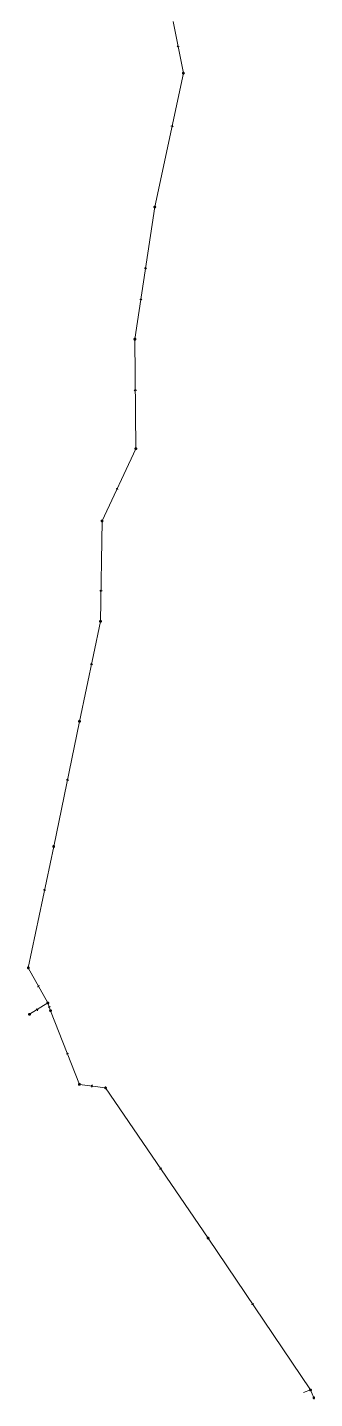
# Model space of a CAD drawing. Header units: metres. Extents: x 25504150 to 25508618, y 6694193 to 6702753.
# Drawn here: x 25507376 to 25507518, y 6696959 to 6697640 of the extents above; entities that cross this region are included whole.
import ezdxf

# ---------------------------------------------------------------- set-up
doc = ezdxf.new("R2010")
doc.units = ezdxf.units.M
for name, pattern in [('Sewer_node', [0]), ('Viemariputket', [0]), ('Viemarivarusteet', [0])]:
    doc.linetypes.add(name, pattern=pattern)
for name, color, linetype, lineweight in [('Sewer_node', 7, 'Sewer_node', 0), ('Viemariputket', 7, 'Viemariputket', 0), ('Viemarivarusteet', 7, 'Viemarivarusteet', 0)]:
    doc.layers.add(name, color=color, linetype=linetype, lineweight=lineweight)

msp = doc.modelspace()

# ---------------------------------------------------------------- linework, layer by layer
at = {"layer": 'Sewer_node', "color": 46, "linetype": 'Continuous', "true_color": 0x7f5f00, "flags": 128}
for points in [[(25507451.09, 6697630.59), (25507450.45, 6697631), (25507450.05, 6697630.37)], [(25507448.01, 6697590.77), (25507447.58, 6697591.39), (25507446.97, 6697590.98)], [(25507434.82, 6697520.19), (25507434.36, 6697520.78), (25507433.77, 6697520.33)], [(25507432.5, 6697504.77), (25507432.04, 6697505.36), (25507431.45, 6697504.91)], [(25507429.78, 6697459.7), (25507429.23, 6697460.21), (25507428.72, 6697459.67)], [(25507420.61, 6697410.61), (25507420.34, 6697411.31), (25507419.64, 6697411.05)], [(25507412.66, 6697360.13), (25507412.13, 6697360.65), (25507411.6, 6697360.13)], [(25507407.92, 6697323.54), (25507407.49, 6697324.16), (25507406.87, 6697323.74)], [(25507395.97, 6697266.12), (25507395.54, 6697266.74), (25507394.93, 6697266.32)], [(25507384.61, 6697211.46), (25507384.18, 6697212.07), (25507383.56, 6697211.66)], [(25507381.62, 6697164.04), (25507380.89, 6697164.23), (25507380.7, 6697163.51)], [(25507386.96, 6697153.66), (25507386.27, 6697153.97), (25507385.96, 6697153.29)], [(25507380.53, 6697151.77), (25507380.69, 6697152.5), (25507379.96, 6697152.66)], [(25507395.97, 6697130.54), (25507395.27, 6697130.82), (25507394.99, 6697130.13)], [(25507407.93, 6697114.86), (25507407.34, 6697114.39), (25507407.8, 6697113.81)], [(25507442.35, 6697073.54), (25507441.61, 6697073.66), (25507441.48, 6697072.92)], [(25507488.11, 6697006.24), (25507487.37, 6697006.36), (25507487.24, 6697005.63)]]:
    msp.add_lwpolyline(points, dxfattribs=at)
for points, elevation in [([(25507453.61, 6697617.34), (25507453.6, 6697617.41), (25507453.59, 6697617.48), (25507453.56, 6697617.55), (25507453.52, 6697617.61), (25507453.48, 6697617.67), (25507453.42, 6697617.71), (25507453.36, 6697617.75), (25507453.29, 6697617.78), (25507453.22, 6697617.79), (25507453.15, 6697617.8), (25507453.08, 6697617.79), (25507453.01, 6697617.78), (25507452.94, 6697617.75), (25507452.88, 6697617.71), (25507452.82, 6697617.67), (25507452.78, 6697617.61), (25507452.74, 6697617.55), (25507452.71, 6697617.48), (25507452.7, 6697617.41), (25507452.69, 6697617.34), (25507452.7, 6697617.27), (25507452.71, 6697617.2), (25507452.74, 6697617.13), (25507452.78, 6697617.07), (25507452.82, 6697617.01), (25507452.88, 6697616.97), (25507452.94, 6697616.93), (25507453.01, 6697616.9), (25507453.08, 6697616.89), (25507453.15, 6697616.88), (25507453.22, 6697616.89), (25507453.29, 6697616.9), (25507453.36, 6697616.93), (25507453.42, 6697616.97), (25507453.48, 6697617.01), (25507453.52, 6697617.07), (25507453.56, 6697617.13), (25507453.59, 6697617.2), (25507453.6, 6697617.27)], 34.52), ([(25507439.36, 6697550.9), (25507439.35, 6697550.97), (25507439.34, 6697551.04), (25507439.31, 6697551.11), (25507439.27, 6697551.17), (25507439.23, 6697551.23), (25507439.17, 6697551.27), (25507439.11, 6697551.31), (25507439.04, 6697551.34), (25507438.97, 6697551.35), (25507438.9, 6697551.36), (25507438.83, 6697551.35), (25507438.76, 6697551.34), (25507438.69, 6697551.31), (25507438.63, 6697551.27), (25507438.57, 6697551.23), (25507438.53, 6697551.17), (25507438.49, 6697551.11), (25507438.46, 6697551.04), (25507438.45, 6697550.97), (25507438.44, 6697550.9), (25507438.45, 6697550.83), (25507438.46, 6697550.76), (25507438.49, 6697550.69), (25507438.53, 6697550.63), (25507438.57, 6697550.57), (25507438.63, 6697550.53), (25507438.69, 6697550.49), (25507438.76, 6697550.46), (25507438.83, 6697550.45), (25507438.9, 6697550.44), (25507438.97, 6697550.45), (25507439.04, 6697550.46), (25507439.11, 6697550.49), (25507439.17, 6697550.53), (25507439.23, 6697550.57), (25507439.27, 6697550.63), (25507439.31, 6697550.69), (25507439.34, 6697550.76), (25507439.35, 6697550.83)], 34.66), ([(25507429.47, 6697485.25), (25507429.46, 6697485.32), (25507429.45, 6697485.4), (25507429.42, 6697485.46), (25507429.38, 6697485.53), (25507429.33, 6697485.58), (25507429.28, 6697485.63), (25507429.21, 6697485.67), (25507429.15, 6697485.7), (25507429.07, 6697485.71), (25507429, 6697485.72), (25507428.93, 6697485.71), (25507428.85, 6697485.7), (25507428.79, 6697485.67), (25507428.72, 6697485.63), (25507428.67, 6697485.58), (25507428.62, 6697485.53), (25507428.58, 6697485.46), (25507428.55, 6697485.4), (25507428.54, 6697485.32), (25507428.53, 6697485.25), (25507428.54, 6697485.18), (25507428.55, 6697485.1), (25507428.58, 6697485.04), (25507428.62, 6697484.97), (25507428.67, 6697484.92), (25507428.72, 6697484.87), (25507428.79, 6697484.83), (25507428.85, 6697484.8), (25507428.93, 6697484.79), (25507429, 6697484.78), (25507429.07, 6697484.79), (25507429.15, 6697484.8), (25507429.21, 6697484.83), (25507429.28, 6697484.87), (25507429.33, 6697484.92), (25507429.38, 6697484.97), (25507429.42, 6697485.04), (25507429.45, 6697485.1), (25507429.46, 6697485.18)], 34.67), ([(25507429.95, 6697430.84), (25507429.94, 6697430.91), (25507429.93, 6697430.98), (25507429.9, 6697431.05), (25507429.86, 6697431.11), (25507429.82, 6697431.17), (25507429.76, 6697431.21), (25507429.7, 6697431.25), (25507429.63, 6697431.28), (25507429.56, 6697431.29), (25507429.49, 6697431.3), (25507429.42, 6697431.29), (25507429.35, 6697431.28), (25507429.28, 6697431.25), (25507429.22, 6697431.21), (25507429.16, 6697431.17), (25507429.12, 6697431.11), (25507429.08, 6697431.05), (25507429.05, 6697430.98), (25507429.04, 6697430.91), (25507429.03, 6697430.84), (25507429.04, 6697430.77), (25507429.05, 6697430.7), (25507429.08, 6697430.63), (25507429.12, 6697430.57), (25507429.16, 6697430.51), (25507429.22, 6697430.47), (25507429.28, 6697430.43), (25507429.35, 6697430.4), (25507429.42, 6697430.39), (25507429.49, 6697430.38), (25507429.56, 6697430.39), (25507429.63, 6697430.4), (25507429.7, 6697430.43), (25507429.76, 6697430.47), (25507429.82, 6697430.51), (25507429.86, 6697430.57), (25507429.9, 6697430.63), (25507429.93, 6697430.7), (25507429.94, 6697430.77)], 34.51), ([(25507413.13, 6697394.96), (25507413.12, 6697395.03), (25507413.11, 6697395.1), (25507413.08, 6697395.17), (25507413.04, 6697395.23), (25507413, 6697395.29), (25507412.94, 6697395.33), (25507412.88, 6697395.37), (25507412.81, 6697395.4), (25507412.74, 6697395.41), (25507412.67, 6697395.42), (25507412.6, 6697395.41), (25507412.53, 6697395.4), (25507412.46, 6697395.37), (25507412.4, 6697395.33), (25507412.34, 6697395.29), (25507412.3, 6697395.23), (25507412.26, 6697395.17), (25507412.23, 6697395.1), (25507412.22, 6697395.03), (25507412.21, 6697394.96), (25507412.22, 6697394.89), (25507412.23, 6697394.82), (25507412.26, 6697394.75), (25507412.3, 6697394.69), (25507412.34, 6697394.63), (25507412.4, 6697394.59), (25507412.46, 6697394.55), (25507412.53, 6697394.52), (25507412.6, 6697394.51), (25507412.67, 6697394.5), (25507412.74, 6697394.51), (25507412.81, 6697394.52), (25507412.88, 6697394.55), (25507412.94, 6697394.59), (25507413, 6697394.63), (25507413.04, 6697394.69), (25507413.08, 6697394.75), (25507413.11, 6697394.82), (25507413.12, 6697394.89)], 36.09), ([(25507412.34, 6697345.11), (25507412.33, 6697345.18), (25507412.32, 6697345.25), (25507412.29, 6697345.32), (25507412.25, 6697345.38), (25507412.21, 6697345.44), (25507412.15, 6697345.48), (25507412.09, 6697345.52), (25507412.02, 6697345.55), (25507411.95, 6697345.56), (25507411.88, 6697345.57), (25507411.81, 6697345.56), (25507411.74, 6697345.55), (25507411.67, 6697345.52), (25507411.61, 6697345.48), (25507411.55, 6697345.44), (25507411.51, 6697345.38), (25507411.47, 6697345.32), (25507411.44, 6697345.25), (25507411.43, 6697345.18), (25507411.42, 6697345.11), (25507411.43, 6697345.04), (25507411.44, 6697344.97), (25507411.47, 6697344.9), (25507411.51, 6697344.84), (25507411.55, 6697344.78), (25507411.61, 6697344.74), (25507411.67, 6697344.7), (25507411.74, 6697344.67), (25507411.81, 6697344.66), (25507411.88, 6697344.65), (25507411.95, 6697344.66), (25507412.02, 6697344.67), (25507412.09, 6697344.7), (25507412.15, 6697344.74), (25507412.21, 6697344.78), (25507412.25, 6697344.84), (25507412.29, 6697344.9), (25507412.32, 6697344.97), (25507412.33, 6697345.04)], 35.68), ([(25507401.93, 6697295.44), (25507401.92, 6697295.51), (25507401.91, 6697295.58), (25507401.88, 6697295.65), (25507401.84, 6697295.71), (25507401.8, 6697295.77), (25507401.74, 6697295.81), (25507401.68, 6697295.85), (25507401.61, 6697295.88), (25507401.54, 6697295.89), (25507401.47, 6697295.9), (25507401.4, 6697295.89), (25507401.33, 6697295.88), (25507401.26, 6697295.85), (25507401.2, 6697295.81), (25507401.14, 6697295.77), (25507401.1, 6697295.71), (25507401.06, 6697295.65), (25507401.03, 6697295.58), (25507401.02, 6697295.51), (25507401.01, 6697295.44), (25507401.02, 6697295.37), (25507401.03, 6697295.3), (25507401.06, 6697295.23), (25507401.1, 6697295.17), (25507401.14, 6697295.11), (25507401.2, 6697295.07), (25507401.26, 6697295.03), (25507401.33, 6697295), (25507401.4, 6697294.99), (25507401.47, 6697294.98), (25507401.54, 6697294.99), (25507401.61, 6697295), (25507401.68, 6697295.03), (25507401.74, 6697295.07), (25507401.8, 6697295.11), (25507401.84, 6697295.17), (25507401.88, 6697295.23), (25507401.91, 6697295.3), (25507401.92, 6697295.37)], 35.08), ([(25507389.1, 6697233.3), (25507389.09, 6697233.37), (25507389.08, 6697233.45), (25507389.05, 6697233.51), (25507389.01, 6697233.58), (25507388.96, 6697233.63), (25507388.91, 6697233.68), (25507388.84, 6697233.72), (25507388.78, 6697233.75), (25507388.7, 6697233.76), (25507388.63, 6697233.77), (25507388.56, 6697233.76), (25507388.48, 6697233.75), (25507388.42, 6697233.72), (25507388.35, 6697233.68), (25507388.3, 6697233.63), (25507388.25, 6697233.58), (25507388.21, 6697233.51), (25507388.18, 6697233.45), (25507388.17, 6697233.37), (25507388.16, 6697233.3), (25507388.17, 6697233.23), (25507388.18, 6697233.15), (25507388.21, 6697233.09), (25507388.25, 6697233.02), (25507388.3, 6697232.97), (25507388.35, 6697232.92), (25507388.42, 6697232.88), (25507388.48, 6697232.85), (25507388.56, 6697232.84), (25507388.63, 6697232.83), (25507388.7, 6697232.84), (25507388.78, 6697232.85), (25507388.84, 6697232.88), (25507388.91, 6697232.92), (25507388.96, 6697232.97), (25507389.01, 6697233.02), (25507389.05, 6697233.09), (25507389.08, 6697233.15), (25507389.09, 6697233.23)], 35.29), ([(25507376.45, 6697173.04), (25507376.44, 6697173.11), (25507376.43, 6697173.18), (25507376.4, 6697173.25), (25507376.36, 6697173.31), (25507376.32, 6697173.37), (25507376.26, 6697173.41), (25507376.2, 6697173.45), (25507376.13, 6697173.48), (25507376.06, 6697173.49), (25507375.99, 6697173.5), (25507375.92, 6697173.49), (25507375.85, 6697173.48), (25507375.78, 6697173.45), (25507375.72, 6697173.41), (25507375.66, 6697173.37), (25507375.62, 6697173.31), (25507375.58, 6697173.25), (25507375.55, 6697173.18), (25507375.54, 6697173.11), (25507375.53, 6697173.04), (25507375.54, 6697172.97), (25507375.55, 6697172.9), (25507375.58, 6697172.83), (25507375.62, 6697172.77), (25507375.66, 6697172.71), (25507375.72, 6697172.67), (25507375.78, 6697172.63), (25507375.85, 6697172.6), (25507375.92, 6697172.59), (25507375.99, 6697172.58), (25507376.06, 6697172.59), (25507376.13, 6697172.6), (25507376.2, 6697172.63), (25507376.26, 6697172.67), (25507376.32, 6697172.71), (25507376.36, 6697172.77), (25507376.4, 6697172.83), (25507376.43, 6697172.9), (25507376.44, 6697172.97)], 35.69), ([(25507386.16, 6697155.59), (25507386.15, 6697155.66), (25507386.14, 6697155.74), (25507386.11, 6697155.8), (25507386.07, 6697155.87), (25507386.02, 6697155.92), (25507385.97, 6697155.97), (25507385.9, 6697156.01), (25507385.84, 6697156.04), (25507385.76, 6697156.05), (25507385.69, 6697156.06), (25507385.62, 6697156.05), (25507385.54, 6697156.04), (25507385.48, 6697156.01), (25507385.41, 6697155.97), (25507385.36, 6697155.92), (25507385.31, 6697155.87), (25507385.27, 6697155.8), (25507385.24, 6697155.74), (25507385.23, 6697155.66), (25507385.22, 6697155.59), (25507385.23, 6697155.52), (25507385.24, 6697155.44), (25507385.27, 6697155.38), (25507385.31, 6697155.31), (25507385.36, 6697155.26), (25507385.41, 6697155.21), (25507385.48, 6697155.17), (25507385.54, 6697155.14), (25507385.62, 6697155.13), (25507385.69, 6697155.12), (25507385.76, 6697155.13), (25507385.84, 6697155.14), (25507385.9, 6697155.17), (25507385.97, 6697155.21), (25507386.02, 6697155.26), (25507386.07, 6697155.31), (25507386.11, 6697155.38), (25507386.14, 6697155.44), (25507386.15, 6697155.52)], 36.53), ([(25507377.03, 6697149.96), (25507377.02, 6697150.03), (25507377.01, 6697150.1), (25507376.98, 6697150.17), (25507376.94, 6697150.23), (25507376.9, 6697150.29), (25507376.84, 6697150.33), (25507376.78, 6697150.37), (25507376.71, 6697150.4), (25507376.64, 6697150.41), (25507376.57, 6697150.42), (25507376.5, 6697150.41), (25507376.43, 6697150.4), (25507376.36, 6697150.37), (25507376.3, 6697150.33), (25507376.24, 6697150.29), (25507376.2, 6697150.23), (25507376.16, 6697150.17), (25507376.13, 6697150.1), (25507376.12, 6697150.03), (25507376.11, 6697149.96), (25507376.12, 6697149.89), (25507376.13, 6697149.82), (25507376.16, 6697149.75), (25507376.2, 6697149.69), (25507376.24, 6697149.63), (25507376.3, 6697149.59), (25507376.36, 6697149.55), (25507376.43, 6697149.52), (25507376.5, 6697149.51), (25507376.57, 6697149.5), (25507376.64, 6697149.51), (25507376.71, 6697149.52), (25507376.78, 6697149.55), (25507376.84, 6697149.59), (25507376.9, 6697149.63), (25507376.94, 6697149.69), (25507376.98, 6697149.75), (25507377.01, 6697149.82), (25507377.02, 6697149.89)], 36.51), ([(25507387.52, 6697151.75), (25507387.51, 6697151.82), (25507387.5, 6697151.89), (25507387.47, 6697151.96), (25507387.43, 6697152.02), (25507387.39, 6697152.08), (25507387.33, 6697152.12), (25507387.27, 6697152.16), (25507387.2, 6697152.19), (25507387.13, 6697152.2), (25507387.06, 6697152.21), (25507386.99, 6697152.2), (25507386.92, 6697152.19), (25507386.85, 6697152.16), (25507386.79, 6697152.12), (25507386.73, 6697152.08), (25507386.69, 6697152.02), (25507386.65, 6697151.96), (25507386.62, 6697151.89), (25507386.61, 6697151.82), (25507386.6, 6697151.75), (25507386.61, 6697151.68), (25507386.62, 6697151.61), (25507386.65, 6697151.54), (25507386.69, 6697151.48), (25507386.73, 6697151.42), (25507386.79, 6697151.38), (25507386.85, 6697151.34), (25507386.92, 6697151.31), (25507386.99, 6697151.3), (25507387.06, 6697151.29), (25507387.13, 6697151.3), (25507387.2, 6697151.31), (25507387.27, 6697151.34), (25507387.33, 6697151.38), (25507387.39, 6697151.42), (25507387.43, 6697151.48), (25507387.47, 6697151.54), (25507387.5, 6697151.61), (25507387.51, 6697151.68)], 36.26), ([(25507401.87, 6697115.18), (25507401.86, 6697115.25), (25507401.85, 6697115.32), (25507401.82, 6697115.39), (25507401.78, 6697115.45), (25507401.74, 6697115.51), (25507401.68, 6697115.55), (25507401.62, 6697115.59), (25507401.55, 6697115.62), (25507401.48, 6697115.63), (25507401.41, 6697115.64), (25507401.34, 6697115.63), (25507401.27, 6697115.62), (25507401.2, 6697115.59), (25507401.14, 6697115.55), (25507401.08, 6697115.51), (25507401.04, 6697115.45), (25507401, 6697115.39), (25507400.97, 6697115.32), (25507400.96, 6697115.25), (25507400.95, 6697115.18), (25507400.96, 6697115.11), (25507400.97, 6697115.04), (25507401, 6697114.97), (25507401.04, 6697114.91), (25507401.08, 6697114.85), (25507401.14, 6697114.81), (25507401.2, 6697114.77), (25507401.27, 6697114.74), (25507401.34, 6697114.73), (25507401.41, 6697114.72), (25507401.48, 6697114.73), (25507401.55, 6697114.74), (25507401.62, 6697114.77), (25507401.68, 6697114.81), (25507401.74, 6697114.85), (25507401.78, 6697114.91), (25507401.82, 6697114.97), (25507401.85, 6697115.04), (25507401.86, 6697115.11)], 36.34), ([(25507414.85, 6697113.45), (25507414.84, 6697113.52), (25507414.83, 6697113.59), (25507414.8, 6697113.66), (25507414.76, 6697113.72), (25507414.72, 6697113.78), (25507414.66, 6697113.82), (25507414.6, 6697113.86), (25507414.53, 6697113.89), (25507414.46, 6697113.9), (25507414.39, 6697113.91), (25507414.32, 6697113.9), (25507414.25, 6697113.89), (25507414.18, 6697113.86), (25507414.12, 6697113.82), (25507414.06, 6697113.78), (25507414.02, 6697113.72), (25507413.98, 6697113.66), (25507413.95, 6697113.59), (25507413.94, 6697113.52), (25507413.93, 6697113.45), (25507413.94, 6697113.38), (25507413.95, 6697113.31), (25507413.98, 6697113.24), (25507414.02, 6697113.18), (25507414.06, 6697113.12), (25507414.12, 6697113.08), (25507414.18, 6697113.04), (25507414.25, 6697113.01), (25507414.32, 6697113), (25507414.39, 6697112.99), (25507414.46, 6697113), (25507414.53, 6697113.01), (25507414.6, 6697113.04), (25507414.66, 6697113.08), (25507414.72, 6697113.12), (25507414.76, 6697113.18), (25507414.8, 6697113.24), (25507414.83, 6697113.31), (25507414.84, 6697113.38)], 37.17), ([(25507465.9, 6697038.82), (25507465.89, 6697038.89), (25507465.88, 6697038.96), (25507465.85, 6697039.03), (25507465.81, 6697039.09), (25507465.77, 6697039.15), (25507465.71, 6697039.19), (25507465.65, 6697039.23), (25507465.58, 6697039.26), (25507465.51, 6697039.27), (25507465.44, 6697039.28), (25507465.37, 6697039.27), (25507465.3, 6697039.26), (25507465.23, 6697039.23), (25507465.17, 6697039.19), (25507465.11, 6697039.15), (25507465.07, 6697039.09), (25507465.03, 6697039.03), (25507465, 6697038.96), (25507464.99, 6697038.89), (25507464.98, 6697038.82), (25507464.99, 6697038.75), (25507465, 6697038.68), (25507465.03, 6697038.61), (25507465.07, 6697038.55), (25507465.11, 6697038.49), (25507465.17, 6697038.45), (25507465.23, 6697038.41), (25507465.3, 6697038.38), (25507465.37, 6697038.37), (25507465.44, 6697038.36), (25507465.51, 6697038.37), (25507465.58, 6697038.38), (25507465.65, 6697038.41), (25507465.71, 6697038.45), (25507465.77, 6697038.49), (25507465.81, 6697038.55), (25507465.85, 6697038.61), (25507465.88, 6697038.68), (25507465.89, 6697038.75)], 37.91), ([(25507516.84, 6696963.43), (25507516.83, 6696963.5), (25507516.82, 6696963.57), (25507516.79, 6696963.64), (25507516.75, 6696963.7), (25507516.71, 6696963.76), (25507516.65, 6696963.8), (25507516.59, 6696963.84), (25507516.52, 6696963.87), (25507516.45, 6696963.88), (25507516.38, 6696963.89), (25507516.31, 6696963.88), (25507516.24, 6696963.87), (25507516.17, 6696963.84), (25507516.11, 6696963.8), (25507516.05, 6696963.76), (25507516.01, 6696963.7), (25507515.97, 6696963.64), (25507515.94, 6696963.57), (25507515.93, 6696963.5), (25507515.92, 6696963.43), (25507515.93, 6696963.36), (25507515.94, 6696963.29), (25507515.97, 6696963.22), (25507516.01, 6696963.16), (25507516.05, 6696963.1), (25507516.11, 6696963.06), (25507516.17, 6696963.02), (25507516.24, 6696962.99), (25507516.31, 6696962.98), (25507516.38, 6696962.97), (25507516.45, 6696962.98), (25507516.52, 6696962.99), (25507516.59, 6696963.02), (25507516.65, 6696963.06), (25507516.71, 6696963.1), (25507516.75, 6696963.16), (25507516.79, 6696963.22), (25507516.82, 6696963.29), (25507516.83, 6696963.36)], 37.81)]:
    msp.add_lwpolyline(points, close=True, dxfattribs=dict(at, elevation=elevation))
at = {"layer": 'Viemariputket', "color": 1, "linetype": 'Continuous', "lineweight": 15}
for p, q in [((25507453.15, 6697617.34, 32.5), (25507448.09, 6697642.93, 32.47)), ((25507438.9, 6697550.9, 32.73), (25507453.15, 6697617.34, 32.49)), ((25507429, 6697485.25, 33.04), (25507438.9, 6697550.9, 32.73)), ((25507429.49, 6697430.84, 33.23), (25507429, 6697485.25, 33.05)), ((25507412.67, 6697394.96, 33.34), (25507429.49, 6697430.84, 33.23)), ((25507411.88, 6697345.11, 33.53), (25507412.67, 6697394.96, 33.33)), ((25507401.47, 6697295.44, 33.73), (25507411.88, 6697345.11, 33.53)), ((25507388.63, 6697233.3, 34.01), (25507401.47, 6697295.44, 33.73)), ((25507375.99, 6697173.04, 34.22), (25507388.63, 6697233.3, 34.01)), ((25507385.69, 6697155.59, 34.34), (25507375.99, 6697173.04, 34.22)), ((25507376.57, 6697149.96, 34.49), (25507385.69, 6697155.59, 34.34)), ((25507387.06, 6697151.75, 34.7), (25507385.69, 6697155.59, 34.34)), ((25507401.41, 6697115.18, 35.06), (25507387.06, 6697151.75, 34.66)), ((25507414.39, 6697113.45, 35.07), (25507401.41, 6697115.18, 35.06)), ((25507465.44, 6697038.82, 35.53), (25507414.39, 6697113.45, 35.08)), ((25507516.38, 6696963.43, 35.92), (25507465.44, 6697038.82, 35.53)), ((25507516.38, 6696963.43, 36.01), (25507512.81, 6696962.07, 0.32)), ((25507516.38, 6696963.43, 35.92), (25507518.05, 6696959.5, 0.32))]:
    msp.add_line(p, q, dxfattribs=at)
at = {"layer": 'Viemarivarusteet', "color": 2, "linetype": 'Continuous', "lineweight": 25, "elevation": 36.72, "flags": 128}
msp.add_lwpolyline([(25507518.42, 6696959.5), (25507518.42, 6696959.56), (25507518.4, 6696959.61), (25507518.38, 6696959.67), (25507518.35, 6696959.72), (25507518.31, 6696959.76), (25507518.27, 6696959.8), (25507518.22, 6696959.83), (25507518.16, 6696959.85), (25507518.11, 6696959.87), (25507518.05, 6696959.87), (25507517.99, 6696959.87), (25507517.94, 6696959.85), (25507517.88, 6696959.83), (25507517.83, 6696959.8), (25507517.79, 6696959.76), (25507517.75, 6696959.72), (25507517.72, 6696959.67), (25507517.7, 6696959.61), (25507517.68, 6696959.56), (25507517.68, 6696959.5), (25507517.68, 6696959.44), (25507517.7, 6696959.39), (25507517.72, 6696959.33), (25507517.75, 6696959.28), (25507517.79, 6696959.24), (25507517.83, 6696959.2), (25507517.88, 6696959.17), (25507517.94, 6696959.15), (25507517.99, 6696959.13), (25507518.05, 6696959.13), (25507518.11, 6696959.13), (25507518.16, 6696959.15), (25507518.22, 6696959.17), (25507518.27, 6696959.2), (25507518.31, 6696959.24), (25507518.35, 6696959.28), (25507518.38, 6696959.33), (25507518.4, 6696959.39), (25507518.42, 6696959.44)], close=True, dxfattribs=at)
at = {"layer": 'Viemarivarusteet', "color": 1}
for p in [(25507453.15, 6697617.34, 34.52), (25507438.9, 6697550.9, 34.66), (25507429, 6697485.25, 34.67), (25507429.49, 6697430.84, 34.51), (25507412.67, 6697394.96, 36.09), (25507411.88, 6697345.11, 35.68), (25507401.47, 6697295.44, 35.08), (25507388.63, 6697233.3, 35.29), (25507375.99, 6697173.04, 35.69), (25507385.69, 6697155.59, 36.53), (25507376.57, 6697149.96, 36.51), (25507387.06, 6697151.75, 36.26), (25507401.41, 6697115.18, 36.34), (25507414.39, 6697113.45, 37.17), (25507465.44, 6697038.82, 37.91), (25507516.38, 6696963.43, 37.81)]:
    msp.add_point(p, dxfattribs=at)
at = {"layer": 'Viemarivarusteet', "color": 28, "true_color": 0x0a0a0a}
msp.add_point((25507518.05, 6696959.5, 36.72), dxfattribs=at)

doc.saveas('drawing.dxf')
